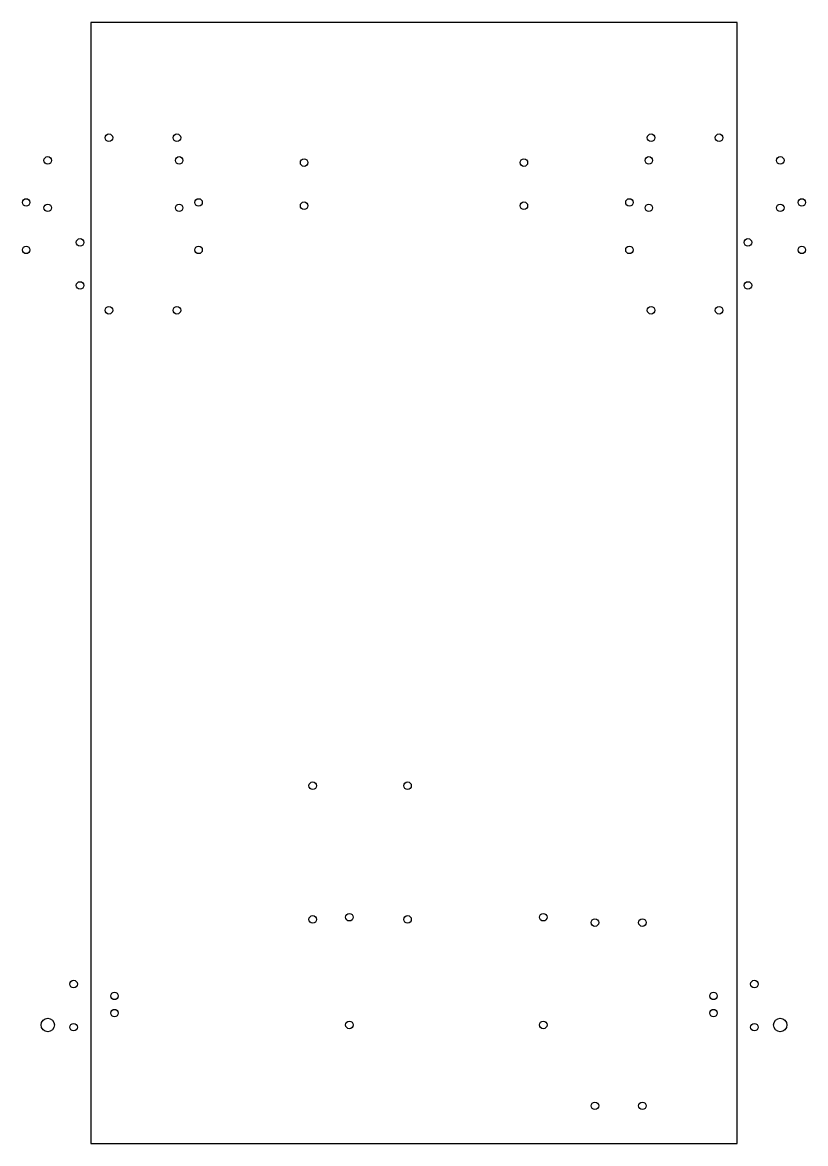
# Model space of a CAD drawing. Header units: millimetres. Extents: x -182 to 182, y 0 to 520.
import ezdxf

# ---------------------------------------------------------------- set-up
doc = ezdxf.new("R2010")
doc.units = ezdxf.units.MM
doc.layers.add('PERCAGE_R2', color=1, linetype='Continuous')
doc.layers.add('REFERENCE_NE_PAS_DECOUPER', color=8, linetype='Continuous')

msp = doc.modelspace()

# ---------------------------------------------------------------- linework, layer by layer
at = {"layer": 'PERCAGE_R2'}
for centre, radius in [((-141.6, 466.5), 1.75), ((-110, 466.5), 1.75), ((110, 466.5), 1.75), ((141.6, 466.5), 1.75), ((-170, 456), 1.75), ((-109, 456), 1.75), ((109, 456), 1.75), ((170, 456), 1.75), ((-51, 455), 1.75), ((51, 455), 1.75), ((-180, 436.5), 1.75), ((-100, 436.5), 1.75), ((100, 436.5), 1.75), ((180, 436.5), 1.75), ((-170, 434), 1.75), ((-109, 434), 1.75), ((-51, 435), 1.75), ((51, 435), 1.75), ((109, 434), 1.75), ((170, 434), 1.75), ((-180, 414.5), 1.75), ((-155, 418), 1.75), ((-100, 414.5), 1.75), ((100, 414.5), 1.75), ((155, 418), 1.75), ((180, 414.5), 1.75), ((-155, 398), 1.75), ((155, 398), 1.75), ((-141.6, 386.5), 1.75), ((-110, 386.5), 1.75), ((110, 386.5), 1.75), ((141.6, 386.5), 1.75), ((-47, 166), 1.75), ((-3, 166), 1.75), ((-47, 104), 1.75), ((-30, 105), 1.75), ((-3, 104), 1.75), ((60, 105), 1.75), ((84, 102.5), 1.75), ((106, 102.5), 1.75), ((-158, 74), 1.75), ((158, 74), 1.75), ((-139, 68.51), 1.75), ((139, 68.51), 1.75), ((-170, 55), 3.1), ((-139, 60.51), 1.75), ((139, 60.51), 1.75), ((170, 55), 3.1), ((-158, 54), 1.75), ((-30, 55), 1.75), ((60, 55), 1.75), ((158, 54), 1.75), ((84, 17.5), 1.75), ((106, 17.5), 1.75)]:
    msp.add_circle(centre, radius, dxfattribs=at)
at = {"layer": 'REFERENCE_NE_PAS_DECOUPER'}
msp.add_lwpolyline([(-150, 0), (150, 0), (150, 520), (-150, 520)], close=True, dxfattribs=at)

doc.saveas('drawing.dxf')
